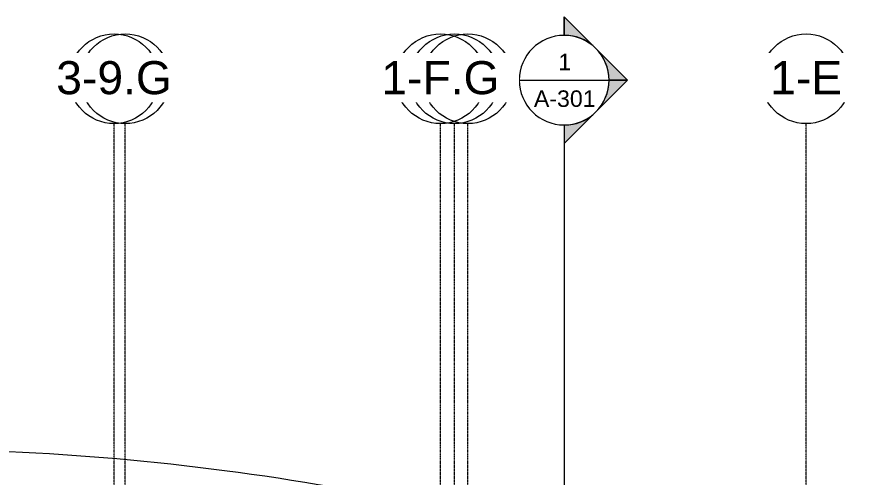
# Model space of a CAD drawing. Header units: inches. Extents: x 20426 to 36845, y -248 to 750.
# Drawn here: x 20822 to 21421, y 422 to 750 of the extents above; entities that cross this region are included whole.
import ezdxf

# ---------------------------------------------------------------- set-up
doc = ezdxf.new("R2010")
doc.units = ezdxf.units.IN
doc.header["$MEASUREMENT"] = 0
doc.linetypes.add('Grid Line 1_2_', pattern=[0.875, 0.5, -0.125, 0.125, -0.125])
for name, color, linetype, lineweight in [('G-ANNO-SYMB', 111, 'Continuous', 9), ('G-ANNO-TEXT', 231, 'Continuous', 9), ('S-GRID', 1, 'Continuous', 9), ('S-GRID-IDEN', 1, 'Continuous', 9)]:
    doc.layers.add(name, color=color, linetype=linetype, lineweight=lineweight)
doc.styles.add('Arial_1', font='arial.ttf', dxfattribs={"height": 23.60479})
doc.styles.add('Arial_2', font='arial.ttf', dxfattribs={"height": 11.802395})

# ---------------------------------------------------------------- blocks, each defined once
blk = doc.blocks.new('Grid - Grid Head - Circle-14747-Elevation - West')
at = {"layer": 'S-GRID-IDEN'}
blk.add_circle((21143.8, 706.16), 32, dxfattribs=at)
blk = doc.blocks.new('Section - Section Head - Filled-1526-Elevation - West')
at = {"layer": 'G-ANNO-SYMB'}
h = blk.add_hatch(color=256, dxfattribs=at)
edge = h.paths.add_edge_path(flags=0)
edge.add_arc((22272.83, 577.16), 32.04, 47.9216, 90)
edge.add_line((22272.83, 609.2), (22272.83, 622.41))
edge.add_line((22272.83, 622.41), (22294.31, 600.94))
h = blk.add_hatch(color=256, dxfattribs=at)
edge = h.paths.add_edge_path(flags=0)
edge.add_line((22295.46, 599.78), (22318.09, 577.16))
edge.add_line((22318.09, 577.16), (22304.83, 577.16))
edge.add_arc((22272.83, 577.16), 32, 0, 45)
h = blk.add_hatch(color=256, dxfattribs=at)
edge = h.paths.add_edge_path(flags=0)
edge.add_arc((22272.83, 577.16), 32, 315, 360)
edge.add_line((22304.83, 577.16), (22318.09, 577.16))
edge.add_line((22318.09, 577.16), (22295.46, 554.53))
h = blk.add_hatch(color=256, dxfattribs=at)
edge = h.paths.add_edge_path(flags=0)
edge.add_line((22294.31, 553.37), (22272.83, 531.9))
edge.add_line((22272.83, 531.9), (22272.83, 545.12))
edge.add_arc((22272.83, 577.16), 32.04, 270, 312.0784)
for p, q in [((22318.09, 577.16), (22272.83, 622.41)), ((22272.83, 609.16), (22272.83, 622.41)), ((22294.31, 600.94), (22272.83, 622.41)), ((22272.83, 622.41), (22272.83, 609.2)), ((22318.09, 577.16), (22295.46, 599.78)), ((22318.09, 577.16), (22272.83, 531.9)), ((22295.46, 554.53), (22318.09, 577.16)), ((22304.83, 577.16), (22318.09, 577.16)), ((22318.09, 577.16), (22304.83, 577.16)), ((22272.83, 531.9), (22294.31, 553.37)), ((22272.83, 545.16), (22272.83, 531.9)), ((22272.83, 545.12), (22272.83, 531.9))]:
    blk.add_line(p, q, dxfattribs=at)
for radius, start, end in [(32, 90, 270), (32.04, 47.9216, 90), (32, 270, 90), (32, 0, 45), (32, 315, 0), (32.04, 270, 312.0784)]:
    blk.add_arc((22272.83, 577.16), radius, start, end, dxfattribs=at)

msp = doc.modelspace()

# ---------------------------------------------------------------- linework, layer by layer
at = {"layer": 'G-ANNO-SYMB'}
msp.add_line((21212.52261, 673.15708), (21212.52261, -79.66081), dxfattribs=at)
at = {"layer": 'G-ANNO-TEXT', "color": 145}
msp.add_arc((20729.51382, -1418.26514), 1860.22304, 70.9607586, 90, dxfattribs=at)
at = {"layer": 'S-GRID', "linetype": 'Grid Line 1_2_'}
for p, q in [((20891.55281, -208.66081), (20891.55281, 674.15708)), ((20899.55281, -208.66081), (20899.55281, 674.15708)), ((21124.30281, -208.66081), (21124.30281, 674.15708)), ((21134.30281, -208.66081), (21134.30281, 674.15708)), ((21143.80281, -208.66081), (21143.80281, 674.15708)), ((21385.05281, -208.66081), (21385.05281, 674.15708)), ((21385.05281, -208.66081), (21385.05281, 674.15708))]:
    msp.add_line(p, q, dxfattribs=at)

# ---------------------------------------------------------------- block references
at = {"layer": 'S-GRID-IDEN'}
for p in [(-244.25, 0), (0, 0), (241.25, 0)]:
    msp.add_blockref('Grid - Grid Head - Circle-14747-Elevation - West', p, dxfattribs=at)

# ---------------------------------------------------------------- texts
at = {"layer": 'G-ANNO-SYMB', "attachment_point": 2, "line_spacing_factor": 0.938532, "style": 'Arial_2'}
for s, insert, char_height, width in [('1', (21212.93244, 724.04924), 11.8024, 10.944), ('A-301', (21212.93244, 697.86758), 11.802395, 52.416)]:
    msp.add_mtext(s, dxfattribs=dict(at, insert=insert, char_height=char_height, width=width))

# ---------------------------------------------------------------- next in the draw order: texts
at = {"layer": 'S-GRID-IDEN', "char_height": 23.60479, "width": 56.736, "attachment_point": 2, "line_spacing_factor": 0.938532, "style": 'Arial_1', "bg_fill": 3, "box_fill_scale": 1.25, "bg_fill_color": 0, "bg_fill_transparency": 0}
for s, insert in [('3-9', (20899.54666, 718.73957)), ('3-8', (21143.79666, 718.73957)), ('3-7', (21385.04666, 718.73957))]:
    msp.add_mtext(s, dxfattribs=dict(at, insert=insert))

# ---------------------------------------------------------------- next in the draw order: linework, layer by layer
at = {"layer": 'G-ANNO-SYMB'}
msp.add_line((21180.52261, 705.15708), (21244.52261, 705.15708), dxfattribs=at)

# ---------------------------------------------------------------- next in the draw order: block references
msp.add_blockref('Section - Section Head - Filled-1526-Elevation - West', (-1060.31048, 128), dxfattribs=at)
at = {"layer": 'S-GRID-IDEN'}
for p in [(-252.25, 0), (-9.5, 0), (241.25, 0)]:
    msp.add_blockref('Grid - Grid Head - Circle-14747-Elevation - West', p, dxfattribs=at)

# ---------------------------------------------------------------- next in the draw order: texts
at = {"layer": 'S-GRID-IDEN', "char_height": 23.60479, "attachment_point": 2, "line_spacing_factor": 0.938532, "style": 'Arial_1', "bg_fill": 3, "box_fill_scale": 1.25, "bg_fill_color": 0, "bg_fill_transparency": 0}
for s, insert, width in [('3-9.G', (20891.54666, 718.73957), 98.208), ('1-F', (21134.29666, 718.73957), 58.752), ('1-E', (21385.04666, 718.73957), 61.056)]:
    msp.add_mtext(s, dxfattribs=dict(at, insert=insert, width=width))

# ---------------------------------------------------------------- next in the draw order: block references
at = {"layer": 'S-GRID-IDEN'}
msp.add_blockref('Grid - Grid Head - Circle-14747-Elevation - West', (-19.5, 0), dxfattribs=at)

# ---------------------------------------------------------------- next in the draw order: texts
at = {"layer": 'S-GRID-IDEN', "insert": (21124.29666, 718.73957), "char_height": 23.60479, "width": 100.224, "attachment_point": 2, "line_spacing_factor": 0.938532, "style": 'Arial_1', "bg_fill": 3, "box_fill_scale": 1.25, "bg_fill_color": 0, "bg_fill_transparency": 0}
msp.add_mtext('1-F.G', dxfattribs=at)

doc.saveas('drawing.dxf')
